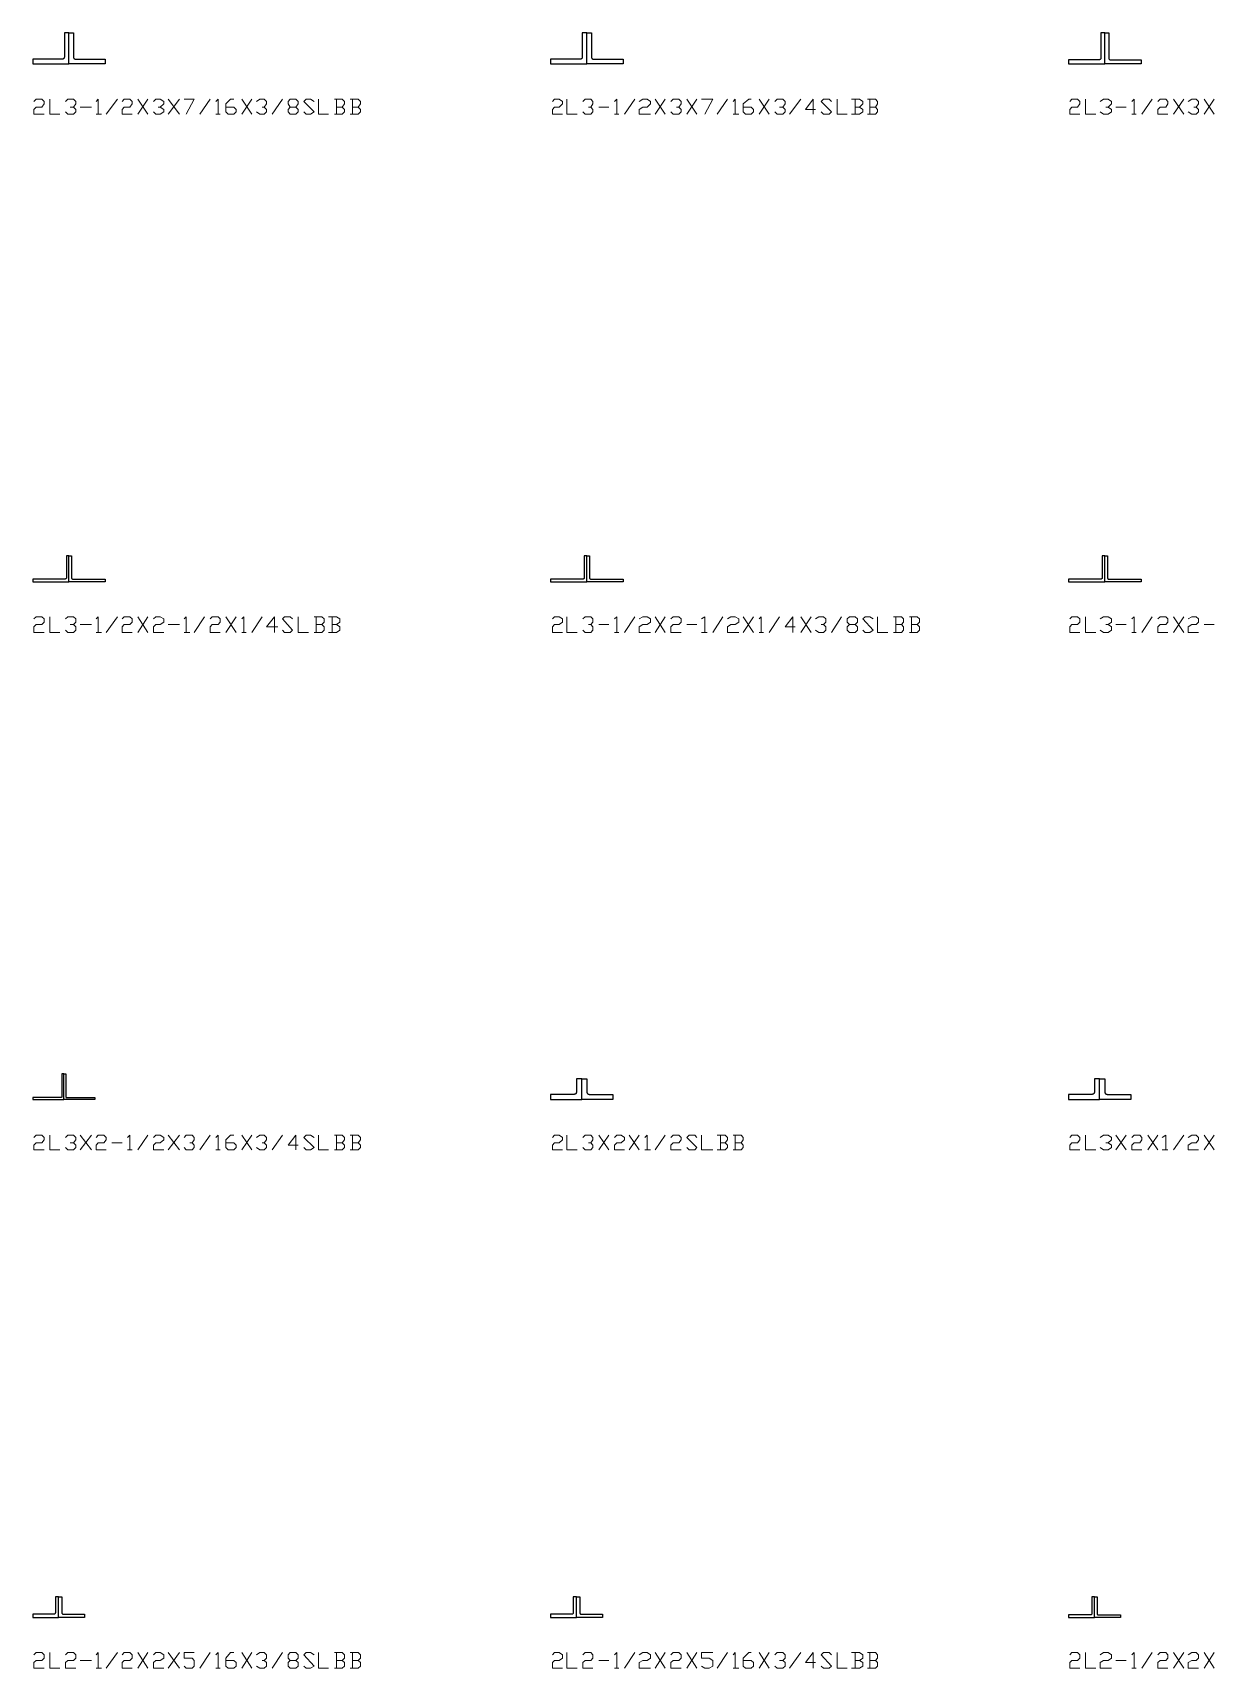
# Model space of a CAD drawing. Header units: inches. Extents: x 0 to 985, y -1555 to 12.
# Drawn here: x 250 to 364.1, y -1554.9 to -1397 of the extents above; entities that cross this region are included whole.
import ezdxf

# ---------------------------------------------------------------- set-up
doc = ezdxf.new("R2010")
doc.units = ezdxf.units.IN
doc.header["$MEASUREMENT"] = 0
doc.layers.add('AISC_STEEL', color=7, linetype='Continuous')

msp = doc.modelspace()

# ---------------------------------------------------------------- linework, layer by layer
at = {"color": 3, "lineweight": 0}
for points in [[(250.11, -1403.65), (250.33, -1403.43), (250.87, -1403.43), (251.09, -1403.65), (251.09, -1403.87), (250.87, -1404.19), (250.33, -1404.19), (250.11, -1404.41), (250.11, -1404.85), (251.09, -1404.85)], [(251.64, -1403.43), (251.64, -1404.85), (252.62, -1404.85)], [(253.16, -1403.65), (253.38, -1403.43), (253.93, -1403.43), (254.15, -1403.65), (254.15, -1403.87), (253.93, -1404.19), (253.6, -1404.19)], [(256.11, -1403.65), (256.33, -1403.43), (256.33, -1404.85)], [(257.09, -1404.85), (258.18, -1403.43)], [(258.62, -1403.65), (258.83, -1403.43), (259.38, -1403.43), (259.6, -1403.65), (259.6, -1403.87), (259.38, -1404.19), (258.83, -1404.19), (258.62, -1404.41), (258.62, -1404.85), (259.6, -1404.85)], [(260.14, -1404.85), (261.12, -1403.43)], [(260.14, -1403.43), (261.12, -1404.85)], [(261.67, -1403.65), (261.89, -1403.43), (262.32, -1403.43), (262.65, -1403.65), (262.65, -1403.87), (262.32, -1404.19), (262.11, -1404.19)], [(263.09, -1404.85), (264.18, -1403.43)], [(263.09, -1403.43), (264.18, -1404.85)], [(264.61, -1403.43), (265.6, -1403.43), (264.83, -1404.85)], [(266.14, -1404.85), (267.12, -1403.43)], [(267.67, -1403.65), (267.89, -1403.43), (267.89, -1404.85)], [(268.65, -1404.19), (269.41, -1404.19), (269.63, -1404.41), (269.63, -1404.63), (269.41, -1404.85), (268.87, -1404.85), (268.65, -1404.63), (268.65, -1403.87), (269.09, -1403.43), (269.41, -1403.43)], [(270.18, -1404.85), (271.16, -1403.43)], [(270.18, -1403.43), (271.16, -1404.85)], [(271.59, -1403.65), (271.92, -1403.43), (272.36, -1403.43), (272.58, -1403.65), (272.58, -1403.87), (272.36, -1404.19), (272.14, -1404.19)], [(273.12, -1404.85), (274.1, -1403.43)], [(275.41, -1404.19), (275.63, -1404.41), (275.63, -1404.63), (275.41, -1404.85), (274.87, -1404.85), (274.65, -1404.63), (274.65, -1404.41), (274.87, -1404.19), (275.41, -1404.19), (275.63, -1403.87), (275.63, -1403.65), (275.41, -1403.43), (274.87, -1403.43), (274.65, -1403.65), (274.65, -1403.87), (274.87, -1404.19)], [(276.17, -1404.63), (276.39, -1404.85), (276.83, -1404.85), (277.16, -1404.63), (276.17, -1403.65), (276.39, -1403.43), (276.83, -1403.43), (277.16, -1403.65)], [(277.59, -1403.43), (277.59, -1404.85), (278.57, -1404.85)], [(279.88, -1404.19), (280.1, -1403.87), (280.1, -1403.65), (279.88, -1403.43), (279.12, -1403.43)], [(279.34, -1403.43), (279.34, -1404.85)], [(281.41, -1404.19), (281.63, -1403.87), (281.63, -1403.65), (281.41, -1403.43), (280.65, -1403.43)], [(280.86, -1403.43), (280.86, -1404.85)], [(300.17, -1403.65), (300.38, -1403.43), (300.82, -1403.43), (301.15, -1403.65), (301.15, -1403.87), (300.82, -1404.19), (300.38, -1404.19), (300.17, -1404.41), (300.17, -1404.85), (301.15, -1404.85)], [(301.58, -1403.43), (301.58, -1404.85), (302.56, -1404.85)], [(303.11, -1403.65), (303.33, -1403.43), (303.87, -1403.43), (304.09, -1403.65), (304.09, -1403.87), (303.87, -1404.19), (303.65, -1404.19)], [(306.16, -1403.65), (306.38, -1403.43), (306.38, -1404.85)], [(307.14, -1404.85), (308.13, -1403.43)], [(308.56, -1403.65), (308.89, -1403.43), (309.33, -1403.43), (309.65, -1403.65), (309.65, -1403.87), (309.33, -1404.19), (308.89, -1404.19), (308.56, -1404.41), (308.56, -1404.85), (309.65, -1404.85)], [(310.09, -1404.85), (311.07, -1403.43)], [(310.09, -1403.43), (311.07, -1404.85)], [(311.62, -1403.65), (311.83, -1403.43), (312.38, -1403.43), (312.6, -1403.65), (312.6, -1403.87), (312.38, -1404.19), (312.16, -1404.19)], [(313.14, -1404.85), (314.12, -1403.43)], [(313.14, -1403.43), (314.12, -1404.85)], [(314.56, -1403.43), (315.65, -1403.43), (314.89, -1404.85)], [(316.09, -1404.85), (317.07, -1403.43)], [(317.61, -1403.65), (317.83, -1403.43), (317.83, -1404.85)], [(318.59, -1404.19), (319.36, -1404.19), (319.58, -1404.41), (319.58, -1404.63), (319.36, -1404.85), (318.81, -1404.85), (318.59, -1404.63), (318.59, -1403.87), (319.14, -1403.43), (319.36, -1403.43)], [(320.12, -1404.85), (321.1, -1403.43)], [(320.12, -1403.43), (321.1, -1404.85)], [(321.65, -1403.65), (321.87, -1403.43), (322.41, -1403.43), (322.63, -1403.65), (322.63, -1403.87), (322.41, -1404.19), (322.08, -1404.19)], [(323.07, -1404.85), (324.16, -1403.43)], [(325.57, -1404.41), (324.59, -1404.41), (325.36, -1403.43), (325.36, -1404.85)], [(326.12, -1404.63), (326.34, -1404.85), (326.88, -1404.85), (327.1, -1404.63), (326.12, -1403.65), (326.34, -1403.43), (326.88, -1403.43), (327.1, -1403.65)], [(327.65, -1403.43), (327.65, -1404.85), (328.63, -1404.85)], [(329.83, -1404.19), (330.15, -1403.87), (330.15, -1403.65), (329.83, -1403.43), (329.06, -1403.43)], [(329.39, -1403.43), (329.39, -1404.85)], [(331.35, -1404.19), (331.57, -1403.87), (331.57, -1403.65), (331.35, -1403.43), (330.59, -1403.43)], [(330.81, -1403.43), (330.81, -1404.85)], [(350.11, -1403.65), (350.33, -1403.43), (350.87, -1403.43), (351.09, -1403.65), (351.09, -1403.87), (350.87, -1404.19), (350.33, -1404.19), (350.11, -1404.41), (350.11, -1404.85), (351.09, -1404.85)], [(351.64, -1403.43), (351.64, -1404.85), (352.62, -1404.85)], [(353.06, -1403.65), (353.38, -1403.43), (353.82, -1403.43), (354.15, -1403.65), (354.15, -1403.87), (353.82, -1404.19), (353.6, -1404.19)], [(356.11, -1403.65), (356.33, -1403.43), (356.33, -1404.85)], [(357.09, -1404.85), (358.07, -1403.43)], [(358.62, -1403.65), (358.83, -1403.43), (359.38, -1403.43), (359.6, -1403.65), (359.6, -1403.87), (359.38, -1404.19), (358.83, -1404.19), (358.62, -1404.41), (358.62, -1404.85), (359.6, -1404.85)], [(360.14, -1404.85), (361.12, -1403.43)], [(360.14, -1403.43), (361.12, -1404.85)], [(361.56, -1403.65), (361.89, -1403.43), (362.32, -1403.43), (362.54, -1403.65), (362.54, -1403.87), (362.32, -1404.19), (362.11, -1404.19)], [(363.09, -1404.85), (364.07, -1403.43)], [(363.09, -1403.43), (364.07, -1404.85)], [(253.93, -1404.19), (254.15, -1404.41), (254.15, -1404.63), (253.93, -1404.85), (253.38, -1404.85), (253.16, -1404.63)], [(254.58, -1404.19), (255.67, -1404.19)], [(256.11, -1404.85), (256.65, -1404.85)], [(262.32, -1404.19), (262.65, -1404.41), (262.65, -1404.63), (262.32, -1404.85), (261.89, -1404.85), (261.67, -1404.63)], [(267.67, -1404.85), (268.1, -1404.85)], [(272.36, -1404.19), (272.58, -1404.41), (272.58, -1404.63), (272.36, -1404.85), (271.92, -1404.85), (271.59, -1404.63)], [(279.12, -1404.85), (279.88, -1404.85), (280.1, -1404.63), (280.1, -1404.41), (279.88, -1404.19), (279.34, -1404.19)], [(280.65, -1404.85), (281.41, -1404.85), (281.63, -1404.63), (281.63, -1404.41), (281.41, -1404.19), (280.86, -1404.19)], [(303.87, -1404.19), (304.09, -1404.41), (304.09, -1404.63), (303.87, -1404.85), (303.33, -1404.85), (303.11, -1404.63)], [(304.64, -1404.19), (305.62, -1404.19)], [(306.16, -1404.85), (306.6, -1404.85)], [(312.38, -1404.19), (312.6, -1404.41), (312.6, -1404.63), (312.38, -1404.85), (311.83, -1404.85), (311.62, -1404.63)], [(317.61, -1404.85), (318.16, -1404.85)], [(322.41, -1404.19), (322.63, -1404.41), (322.63, -1404.63), (322.41, -1404.85), (321.87, -1404.85), (321.65, -1404.63)], [(329.06, -1404.85), (329.83, -1404.85), (330.15, -1404.63), (330.15, -1404.41), (329.83, -1404.19), (329.39, -1404.19)], [(330.59, -1404.85), (331.35, -1404.85), (331.57, -1404.63), (331.57, -1404.41), (331.35, -1404.19), (330.81, -1404.19)], [(353.82, -1404.19), (354.15, -1404.41), (354.15, -1404.63), (353.82, -1404.85), (353.38, -1404.85), (353.06, -1404.63)], [(354.58, -1404.19), (355.56, -1404.19)], [(356.11, -1404.85), (356.54, -1404.85)], [(362.32, -1404.19), (362.54, -1404.41), (362.54, -1404.63), (362.32, -1404.85), (361.89, -1404.85), (361.56, -1404.63)], [(250.11, -1453.59), (250.33, -1453.38), (250.87, -1453.38), (251.09, -1453.59), (251.09, -1453.92), (250.87, -1454.14), (250.33, -1454.14), (250.11, -1454.36), (250.11, -1454.9), (251.09, -1454.9)], [(251.64, -1453.38), (251.64, -1454.9), (252.62, -1454.9)], [(253.16, -1453.59), (253.38, -1453.38), (253.93, -1453.38), (254.15, -1453.59), (254.15, -1453.92), (253.93, -1454.14), (253.6, -1454.14)], [(253.93, -1454.14), (254.15, -1454.36), (254.15, -1454.69), (253.93, -1454.9), (253.38, -1454.9), (253.16, -1454.69)], [(254.58, -1454.14), (255.67, -1454.14)], [(256.11, -1453.59), (256.33, -1453.38), (256.33, -1454.9)], [(257.09, -1454.9), (258.18, -1453.38)], [(258.62, -1453.59), (258.83, -1453.38), (259.38, -1453.38), (259.6, -1453.59), (259.6, -1453.92), (259.38, -1454.14), (258.83, -1454.14), (258.62, -1454.36), (258.62, -1454.9), (259.6, -1454.9)], [(260.14, -1454.9), (261.12, -1453.38)], [(260.14, -1453.38), (261.12, -1454.9)], [(261.67, -1453.59), (261.89, -1453.38), (262.32, -1453.38), (262.65, -1453.59), (262.65, -1453.92), (262.32, -1454.14), (261.89, -1454.14), (261.67, -1454.36), (261.67, -1454.9), (262.65, -1454.9)], [(263.09, -1454.14), (264.18, -1454.14)], [(264.61, -1453.59), (264.83, -1453.38), (264.83, -1454.9)], [(265.6, -1454.9), (266.58, -1453.38)], [(267.12, -1453.59), (267.34, -1453.38), (267.89, -1453.38), (268.1, -1453.59), (268.1, -1453.92), (267.89, -1454.14), (267.34, -1454.14), (267.12, -1454.36), (267.12, -1454.9), (268.1, -1454.9)], [(268.65, -1454.9), (269.63, -1453.38)], [(268.65, -1453.38), (269.63, -1454.9)], [(270.18, -1453.59), (270.39, -1453.38), (270.39, -1454.9)], [(271.16, -1454.9), (272.14, -1453.38)], [(273.67, -1454.36), (272.58, -1454.36), (273.34, -1453.38), (273.34, -1454.9)], [(274.1, -1454.69), (274.32, -1454.9), (274.87, -1454.9), (275.08, -1454.69), (274.1, -1453.59), (274.32, -1453.38), (274.87, -1453.38), (275.08, -1453.59)], [(275.63, -1453.38), (275.63, -1454.9), (276.61, -1454.9)], [(277.92, -1454.14), (278.14, -1453.92), (278.14, -1453.59), (277.92, -1453.38), (277.16, -1453.38)], [(277.16, -1454.9), (277.92, -1454.9), (278.14, -1454.69), (278.14, -1454.36), (277.92, -1454.14), (277.37, -1454.14)], [(277.37, -1453.38), (277.37, -1454.9)], [(279.34, -1454.14), (279.66, -1453.92), (279.66, -1453.59), (279.34, -1453.38), (278.57, -1453.38)], [(278.57, -1454.9), (279.34, -1454.9), (279.66, -1454.69), (279.66, -1454.36), (279.34, -1454.14), (278.9, -1454.14)], [(278.9, -1453.38), (278.9, -1454.9)], [(300.17, -1453.59), (300.38, -1453.38), (300.82, -1453.38), (301.15, -1453.59), (301.15, -1453.92), (300.82, -1454.14), (300.38, -1454.14), (300.17, -1454.36), (300.17, -1454.9), (301.15, -1454.9)], [(301.58, -1453.38), (301.58, -1454.9), (302.56, -1454.9)], [(303.11, -1453.59), (303.33, -1453.38), (303.87, -1453.38), (304.09, -1453.59), (304.09, -1453.92), (303.87, -1454.14), (303.65, -1454.14)], [(303.87, -1454.14), (304.09, -1454.36), (304.09, -1454.69), (303.87, -1454.9), (303.33, -1454.9), (303.11, -1454.69)], [(304.64, -1454.14), (305.62, -1454.14)], [(306.16, -1453.59), (306.38, -1453.38), (306.38, -1454.9)], [(307.14, -1454.9), (308.13, -1453.38)], [(308.56, -1453.59), (308.89, -1453.38), (309.33, -1453.38), (309.65, -1453.59), (309.65, -1453.92), (309.33, -1454.14), (308.89, -1454.14), (308.56, -1454.36), (308.56, -1454.9), (309.65, -1454.9)], [(310.09, -1454.9), (311.07, -1453.38)], [(310.09, -1453.38), (311.07, -1454.9)], [(311.62, -1453.59), (311.83, -1453.38), (312.38, -1453.38), (312.6, -1453.59), (312.6, -1453.92), (312.38, -1454.14), (311.83, -1454.14), (311.62, -1454.36), (311.62, -1454.9), (312.6, -1454.9)], [(313.14, -1454.14), (314.12, -1454.14)], [(314.56, -1453.59), (314.89, -1453.38), (314.89, -1454.9)], [(315.65, -1454.9), (316.63, -1453.38)], [(317.07, -1453.59), (317.4, -1453.38), (317.83, -1453.38), (318.16, -1453.59), (318.16, -1453.92), (317.83, -1454.14), (317.4, -1454.14), (317.07, -1454.36), (317.07, -1454.9), (318.16, -1454.9)], [(318.59, -1454.9), (319.58, -1453.38)], [(318.59, -1453.38), (319.58, -1454.9)], [(320.12, -1453.59), (320.34, -1453.38), (320.34, -1454.9)], [(321.1, -1454.9), (322.08, -1453.38)], [(323.61, -1454.36), (322.63, -1454.36), (323.39, -1453.38), (323.39, -1454.9)], [(324.16, -1454.9), (325.14, -1453.38)], [(324.16, -1453.38), (325.14, -1454.9)], [(325.57, -1453.59), (325.9, -1453.38), (326.34, -1453.38), (326.56, -1453.59), (326.56, -1453.92), (326.34, -1454.14), (326.12, -1454.14)], [(326.34, -1454.14), (326.56, -1454.36), (326.56, -1454.69), (326.34, -1454.9), (325.9, -1454.9), (325.57, -1454.69)], [(327.1, -1454.9), (328.08, -1453.38)], [(329.39, -1454.14), (329.61, -1454.36), (329.61, -1454.69), (329.39, -1454.9), (328.85, -1454.9), (328.63, -1454.69), (328.63, -1454.36), (328.85, -1454.14), (329.39, -1454.14), (329.61, -1453.92), (329.61, -1453.59), (329.39, -1453.38), (328.85, -1453.38), (328.63, -1453.59), (328.63, -1453.92), (328.85, -1454.14)], [(330.15, -1454.69), (330.37, -1454.9), (330.81, -1454.9), (331.14, -1454.69), (330.15, -1453.59), (330.37, -1453.38), (330.81, -1453.38), (331.14, -1453.59)], [(331.57, -1453.38), (331.57, -1454.9), (332.55, -1454.9)], [(333.86, -1454.14), (334.08, -1453.92), (334.08, -1453.59), (333.86, -1453.38), (333.1, -1453.38)], [(333.1, -1454.9), (333.86, -1454.9), (334.08, -1454.69), (334.08, -1454.36), (333.86, -1454.14), (333.32, -1454.14)], [(333.32, -1453.38), (333.32, -1454.9)], [(335.39, -1454.14), (335.61, -1453.92), (335.61, -1453.59), (335.39, -1453.38), (334.63, -1453.38)], [(334.63, -1454.9), (335.39, -1454.9), (335.61, -1454.69), (335.61, -1454.36), (335.39, -1454.14), (334.84, -1454.14)], [(334.84, -1453.38), (334.84, -1454.9)], [(350.11, -1453.59), (350.33, -1453.38), (350.87, -1453.38), (351.09, -1453.59), (351.09, -1453.92), (350.87, -1454.14), (350.33, -1454.14), (350.11, -1454.36), (350.11, -1454.9), (351.09, -1454.9)], [(351.64, -1453.38), (351.64, -1454.9), (352.62, -1454.9)], [(353.06, -1453.59), (353.38, -1453.38), (353.82, -1453.38), (354.15, -1453.59), (354.15, -1453.92), (353.82, -1454.14), (353.6, -1454.14)], [(353.82, -1454.14), (354.15, -1454.36), (354.15, -1454.69), (353.82, -1454.9), (353.38, -1454.9), (353.06, -1454.69)], [(354.58, -1454.14), (355.56, -1454.14)], [(356.11, -1453.59), (356.33, -1453.38), (356.33, -1454.9)], [(357.09, -1454.9), (358.07, -1453.38)], [(358.62, -1453.59), (358.83, -1453.38), (359.38, -1453.38), (359.6, -1453.59), (359.6, -1453.92), (359.38, -1454.14), (358.83, -1454.14), (358.62, -1454.36), (358.62, -1454.9), (359.6, -1454.9)], [(360.14, -1454.9), (361.12, -1453.38)], [(360.14, -1453.38), (361.12, -1454.9)], [(361.56, -1453.59), (361.89, -1453.38), (362.32, -1453.38), (362.54, -1453.59), (362.54, -1453.92), (362.32, -1454.14), (361.89, -1454.14), (361.56, -1454.36), (361.56, -1454.9), (362.54, -1454.9)], [(363.09, -1454.14), (364.07, -1454.14)], [(256.11, -1454.9), (256.65, -1454.9)], [(264.61, -1454.9), (265.16, -1454.9)], [(270.18, -1454.9), (270.61, -1454.9)], [(306.16, -1454.9), (306.6, -1454.9)], [(314.56, -1454.9), (315.11, -1454.9)], [(320.12, -1454.9), (320.56, -1454.9)], [(356.11, -1454.9), (356.54, -1454.9)], [(250.11, -1503.65), (250.33, -1503.43), (250.87, -1503.43), (251.09, -1503.65), (251.09, -1503.87), (250.87, -1504.19), (250.33, -1504.19), (250.11, -1504.41), (250.11, -1504.85), (251.09, -1504.85)], [(251.64, -1503.43), (251.64, -1504.85), (252.62, -1504.85)], [(253.16, -1503.65), (253.38, -1503.43), (253.93, -1503.43), (254.15, -1503.65), (254.15, -1503.87), (253.93, -1504.19), (253.6, -1504.19)], [(253.93, -1504.19), (254.15, -1504.41), (254.15, -1504.63), (253.93, -1504.85), (253.38, -1504.85), (253.16, -1504.63)], [(254.58, -1504.85), (255.67, -1503.43)], [(254.58, -1503.43), (255.67, -1504.85)], [(256.11, -1503.65), (256.33, -1503.43), (256.87, -1503.43), (257.09, -1503.65), (257.09, -1503.87), (256.87, -1504.19), (256.33, -1504.19), (256.11, -1504.41), (256.11, -1504.85), (257.09, -1504.85)], [(257.64, -1504.19), (258.62, -1504.19)], [(259.16, -1503.65), (259.38, -1503.43), (259.38, -1504.85)], [(260.14, -1504.85), (261.12, -1503.43)], [(261.67, -1503.65), (261.89, -1503.43), (262.32, -1503.43), (262.65, -1503.65), (262.65, -1503.87), (262.32, -1504.19), (261.89, -1504.19), (261.67, -1504.41), (261.67, -1504.85), (262.65, -1504.85)], [(263.09, -1504.85), (264.18, -1503.43)], [(263.09, -1503.43), (264.18, -1504.85)], [(264.61, -1503.65), (264.83, -1503.43), (265.38, -1503.43), (265.6, -1503.65), (265.6, -1503.87), (265.38, -1504.19), (265.16, -1504.19)], [(265.38, -1504.19), (265.6, -1504.41), (265.6, -1504.63), (265.38, -1504.85), (264.83, -1504.85), (264.61, -1504.63)], [(266.14, -1504.85), (267.12, -1503.43)], [(267.67, -1503.65), (267.89, -1503.43), (267.89, -1504.85)], [(268.65, -1504.19), (269.41, -1504.19), (269.63, -1504.41), (269.63, -1504.63), (269.41, -1504.85), (268.87, -1504.85), (268.65, -1504.63), (268.65, -1503.87), (269.09, -1503.43), (269.41, -1503.43)], [(270.18, -1504.85), (271.16, -1503.43)], [(270.18, -1503.43), (271.16, -1504.85)], [(271.59, -1503.65), (271.92, -1503.43), (272.36, -1503.43), (272.58, -1503.65), (272.58, -1503.87), (272.36, -1504.19), (272.14, -1504.19)], [(272.36, -1504.19), (272.58, -1504.41), (272.58, -1504.63), (272.36, -1504.85), (271.92, -1504.85), (271.59, -1504.63)], [(273.12, -1504.85), (274.1, -1503.43)], [(275.63, -1504.41), (274.65, -1504.41), (275.41, -1503.43), (275.41, -1504.85)], [(276.17, -1504.63), (276.39, -1504.85), (276.83, -1504.85), (277.16, -1504.63), (276.17, -1503.65), (276.39, -1503.43), (276.83, -1503.43), (277.16, -1503.65)], [(277.59, -1503.43), (277.59, -1504.85), (278.57, -1504.85)], [(279.88, -1504.19), (280.1, -1503.87), (280.1, -1503.65), (279.88, -1503.43), (279.12, -1503.43)], [(279.12, -1504.85), (279.88, -1504.85), (280.1, -1504.63), (280.1, -1504.41), (279.88, -1504.19), (279.34, -1504.19)], [(279.34, -1503.43), (279.34, -1504.85)], [(281.41, -1504.19), (281.63, -1503.87), (281.63, -1503.65), (281.41, -1503.43), (280.65, -1503.43)], [(280.65, -1504.85), (281.41, -1504.85), (281.63, -1504.63), (281.63, -1504.41), (281.41, -1504.19), (280.86, -1504.19)], [(280.86, -1503.43), (280.86, -1504.85)], [(300.17, -1503.65), (300.38, -1503.43), (300.82, -1503.43), (301.15, -1503.65), (301.15, -1503.87), (300.82, -1504.19), (300.38, -1504.19), (300.17, -1504.41), (300.17, -1504.85), (301.15, -1504.85)], [(301.58, -1503.43), (301.58, -1504.85), (302.56, -1504.85)], [(303.11, -1503.65), (303.33, -1503.43), (303.87, -1503.43), (304.09, -1503.65), (304.09, -1503.87), (303.87, -1504.19), (303.65, -1504.19)], [(303.87, -1504.19), (304.09, -1504.41), (304.09, -1504.63), (303.87, -1504.85), (303.33, -1504.85), (303.11, -1504.63)], [(304.64, -1504.85), (305.62, -1503.43)], [(304.64, -1503.43), (305.62, -1504.85)], [(306.16, -1503.65), (306.38, -1503.43), (306.82, -1503.43), (307.14, -1503.65), (307.14, -1503.87), (306.82, -1504.19), (306.38, -1504.19), (306.16, -1504.41), (306.16, -1504.85), (307.14, -1504.85)], [(307.58, -1504.85), (308.56, -1503.43)], [(307.58, -1503.43), (308.56, -1504.85)], [(309.11, -1503.65), (309.33, -1503.43), (309.33, -1504.85)], [(310.09, -1504.85), (311.07, -1503.43)], [(311.62, -1503.65), (311.83, -1503.43), (312.38, -1503.43), (312.6, -1503.65), (312.6, -1503.87), (312.38, -1504.19), (311.83, -1504.19), (311.62, -1504.41), (311.62, -1504.85), (312.6, -1504.85)], [(313.14, -1504.63), (313.36, -1504.85), (313.91, -1504.85), (314.12, -1504.63), (313.14, -1503.65), (313.36, -1503.43), (313.91, -1503.43), (314.12, -1503.65)], [(314.56, -1503.43), (314.56, -1504.85), (315.65, -1504.85)], [(316.85, -1504.19), (317.07, -1503.87), (317.07, -1503.65), (316.85, -1503.43), (316.09, -1503.43)], [(316.09, -1504.85), (316.85, -1504.85), (317.07, -1504.63), (317.07, -1504.41), (316.85, -1504.19), (316.41, -1504.19)], [(316.41, -1503.43), (316.41, -1504.85)], [(318.38, -1504.19), (318.59, -1503.87), (318.59, -1503.65), (318.38, -1503.43), (317.61, -1503.43)], [(317.61, -1504.85), (318.38, -1504.85), (318.59, -1504.63), (318.59, -1504.41), (318.38, -1504.19), (317.83, -1504.19)], [(317.83, -1503.43), (317.83, -1504.85)], [(350.11, -1503.65), (350.33, -1503.43), (350.87, -1503.43), (351.09, -1503.65), (351.09, -1503.87), (350.87, -1504.19), (350.33, -1504.19), (350.11, -1504.41), (350.11, -1504.85), (351.09, -1504.85)], [(351.64, -1503.43), (351.64, -1504.85), (352.62, -1504.85)], [(353.06, -1503.65), (353.38, -1503.43), (353.82, -1503.43), (354.15, -1503.65), (354.15, -1503.87), (353.82, -1504.19), (353.6, -1504.19)], [(353.82, -1504.19), (354.15, -1504.41), (354.15, -1504.63), (353.82, -1504.85), (353.38, -1504.85), (353.06, -1504.63)], [(354.58, -1504.85), (355.56, -1503.43)], [(354.58, -1503.43), (355.56, -1504.85)], [(356.11, -1503.65), (356.33, -1503.43), (356.87, -1503.43), (357.09, -1503.65), (357.09, -1503.87), (356.87, -1504.19), (356.33, -1504.19), (356.11, -1504.41), (356.11, -1504.85), (357.09, -1504.85)], [(357.64, -1504.85), (358.62, -1503.43)], [(357.64, -1503.43), (358.62, -1504.85)], [(359.05, -1503.65), (359.38, -1503.43), (359.38, -1504.85)], [(360.14, -1504.85), (361.12, -1503.43)], [(361.56, -1503.65), (361.89, -1503.43), (362.32, -1503.43), (362.54, -1503.65), (362.54, -1503.87), (362.32, -1504.19), (361.89, -1504.19), (361.56, -1504.41), (361.56, -1504.85), (362.54, -1504.85)], [(363.09, -1504.85), (364.07, -1503.43)], [(363.09, -1503.43), (364.07, -1504.85)], [(259.16, -1504.85), (259.6, -1504.85)], [(267.67, -1504.85), (268.1, -1504.85)], [(309.11, -1504.85), (309.65, -1504.85)], [(359.05, -1504.85), (359.6, -1504.85)], [(250.11, -1553.59), (250.33, -1553.38), (250.87, -1553.38), (251.09, -1553.59), (251.09, -1553.92), (250.87, -1554.14), (250.33, -1554.14), (250.11, -1554.36), (250.11, -1554.9), (251.09, -1554.9)], [(251.64, -1553.38), (251.64, -1554.9), (252.62, -1554.9)], [(253.16, -1553.59), (253.38, -1553.38), (253.93, -1553.38), (254.15, -1553.59), (254.15, -1553.92), (253.93, -1554.14), (253.38, -1554.14), (253.16, -1554.36), (253.16, -1554.9), (254.15, -1554.9)], [(256.11, -1553.59), (256.33, -1553.38), (256.33, -1554.9)], [(257.09, -1554.9), (258.18, -1553.38)], [(258.62, -1553.59), (258.83, -1553.38), (259.38, -1553.38), (259.6, -1553.59), (259.6, -1553.92), (259.38, -1554.14), (258.83, -1554.14), (258.62, -1554.36), (258.62, -1554.9), (259.6, -1554.9)], [(260.14, -1554.9), (261.12, -1553.38)], [(260.14, -1553.38), (261.12, -1554.9)], [(261.67, -1553.59), (261.89, -1553.38), (262.32, -1553.38), (262.65, -1553.59), (262.65, -1553.92), (262.32, -1554.14), (261.89, -1554.14), (261.67, -1554.36), (261.67, -1554.9), (262.65, -1554.9)], [(263.09, -1554.9), (264.18, -1553.38)], [(263.09, -1553.38), (264.18, -1554.9)], [(264.61, -1554.69), (264.83, -1554.9), (265.38, -1554.9), (265.6, -1554.69), (265.6, -1554.14), (265.38, -1553.92), (264.61, -1553.92), (264.61, -1553.38), (265.6, -1553.38)], [(266.14, -1554.9), (267.12, -1553.38)], [(267.67, -1553.59), (267.89, -1553.38), (267.89, -1554.9)], [(268.65, -1554.14), (269.41, -1554.14), (269.63, -1554.36), (269.63, -1554.69), (269.41, -1554.9), (268.87, -1554.9), (268.65, -1554.69), (268.65, -1553.92), (269.09, -1553.38), (269.41, -1553.38)], [(270.18, -1554.9), (271.16, -1553.38)], [(270.18, -1553.38), (271.16, -1554.9)], [(271.59, -1553.59), (271.92, -1553.38), (272.36, -1553.38), (272.58, -1553.59), (272.58, -1553.92), (272.36, -1554.14), (272.14, -1554.14)], [(273.12, -1554.9), (274.1, -1553.38)], [(275.41, -1554.14), (275.63, -1554.36), (275.63, -1554.69), (275.41, -1554.9), (274.87, -1554.9), (274.65, -1554.69), (274.65, -1554.36), (274.87, -1554.14), (275.41, -1554.14), (275.63, -1553.92), (275.63, -1553.59), (275.41, -1553.38), (274.87, -1553.38), (274.65, -1553.59), (274.65, -1553.92), (274.87, -1554.14)], [(276.17, -1554.69), (276.39, -1554.9), (276.83, -1554.9), (277.16, -1554.69), (276.17, -1553.59), (276.39, -1553.38), (276.83, -1553.38), (277.16, -1553.59)], [(277.59, -1553.38), (277.59, -1554.9), (278.57, -1554.9)], [(279.88, -1554.14), (280.1, -1553.92), (280.1, -1553.59), (279.88, -1553.38), (279.12, -1553.38)], [(279.34, -1553.38), (279.34, -1554.9)], [(281.41, -1554.14), (281.63, -1553.92), (281.63, -1553.59), (281.41, -1553.38), (280.65, -1553.38)], [(280.86, -1553.38), (280.86, -1554.9)], [(300.17, -1553.59), (300.38, -1553.38), (300.82, -1553.38), (301.15, -1553.59), (301.15, -1553.92), (300.82, -1554.14), (300.38, -1554.14), (300.17, -1554.36), (300.17, -1554.9), (301.15, -1554.9)], [(301.58, -1553.38), (301.58, -1554.9), (302.56, -1554.9)], [(303.11, -1553.59), (303.33, -1553.38), (303.87, -1553.38), (304.09, -1553.59), (304.09, -1553.92), (303.87, -1554.14), (303.33, -1554.14), (303.11, -1554.36), (303.11, -1554.9), (304.09, -1554.9)], [(306.16, -1553.59), (306.38, -1553.38), (306.38, -1554.9)], [(307.14, -1554.9), (308.13, -1553.38)], [(308.56, -1553.59), (308.89, -1553.38), (309.33, -1553.38), (309.65, -1553.59), (309.65, -1553.92), (309.33, -1554.14), (308.89, -1554.14), (308.56, -1554.36), (308.56, -1554.9), (309.65, -1554.9)], [(310.09, -1554.9), (311.07, -1553.38)], [(310.09, -1553.38), (311.07, -1554.9)], [(311.62, -1553.59), (311.83, -1553.38), (312.38, -1553.38), (312.6, -1553.59), (312.6, -1553.92), (312.38, -1554.14), (311.83, -1554.14), (311.62, -1554.36), (311.62, -1554.9), (312.6, -1554.9)], [(313.14, -1554.9), (314.12, -1553.38)], [(313.14, -1553.38), (314.12, -1554.9)], [(314.56, -1554.69), (314.89, -1554.9), (315.32, -1554.9), (315.65, -1554.69), (315.65, -1554.14), (315.32, -1553.92), (314.56, -1553.92), (314.56, -1553.38), (315.65, -1553.38)], [(316.09, -1554.9), (317.07, -1553.38)], [(317.61, -1553.59), (317.83, -1553.38), (317.83, -1554.9)], [(318.59, -1554.14), (319.36, -1554.14), (319.58, -1554.36), (319.58, -1554.69), (319.36, -1554.9), (318.81, -1554.9), (318.59, -1554.69), (318.59, -1553.92), (319.14, -1553.38), (319.36, -1553.38)], [(320.12, -1554.9), (321.1, -1553.38)], [(320.12, -1553.38), (321.1, -1554.9)], [(321.65, -1553.59), (321.87, -1553.38), (322.41, -1553.38), (322.63, -1553.59), (322.63, -1553.92), (322.41, -1554.14), (322.08, -1554.14)], [(323.07, -1554.9), (324.16, -1553.38)], [(325.57, -1554.36), (324.59, -1554.36), (325.36, -1553.38), (325.36, -1554.9)], [(326.12, -1554.69), (326.34, -1554.9), (326.88, -1554.9), (327.1, -1554.69), (326.12, -1553.59), (326.34, -1553.38), (326.88, -1553.38), (327.1, -1553.59)], [(327.65, -1553.38), (327.65, -1554.9), (328.63, -1554.9)], [(329.83, -1554.14), (330.15, -1553.92), (330.15, -1553.59), (329.83, -1553.38), (329.06, -1553.38)], [(329.39, -1553.38), (329.39, -1554.9)], [(331.35, -1554.14), (331.57, -1553.92), (331.57, -1553.59), (331.35, -1553.38), (330.59, -1553.38)], [(330.81, -1553.38), (330.81, -1554.9)], [(350.11, -1553.59), (350.33, -1553.38), (350.87, -1553.38), (351.09, -1553.59), (351.09, -1553.92), (350.87, -1554.14), (350.33, -1554.14), (350.11, -1554.36), (350.11, -1554.9), (351.09, -1554.9)], [(351.64, -1553.38), (351.64, -1554.9), (352.62, -1554.9)], [(353.06, -1553.59), (353.38, -1553.38), (353.82, -1553.38), (354.15, -1553.59), (354.15, -1553.92), (353.82, -1554.14), (353.38, -1554.14), (353.06, -1554.36), (353.06, -1554.9), (354.15, -1554.9)], [(356.11, -1553.59), (356.33, -1553.38), (356.33, -1554.9)], [(357.09, -1554.9), (358.07, -1553.38)], [(358.62, -1553.59), (358.83, -1553.38), (359.38, -1553.38), (359.6, -1553.59), (359.6, -1553.92), (359.38, -1554.14), (358.83, -1554.14), (358.62, -1554.36), (358.62, -1554.9), (359.6, -1554.9)], [(360.14, -1554.9), (361.12, -1553.38)], [(360.14, -1553.38), (361.12, -1554.9)], [(361.56, -1553.59), (361.89, -1553.38), (362.32, -1553.38), (362.54, -1553.59), (362.54, -1553.92), (362.32, -1554.14), (361.89, -1554.14), (361.56, -1554.36), (361.56, -1554.9), (362.54, -1554.9)], [(363.09, -1554.9), (364.07, -1553.38)], [(363.09, -1553.38), (364.07, -1554.9)], [(254.58, -1554.14), (255.67, -1554.14)], [(256.11, -1554.9), (256.65, -1554.9)], [(267.67, -1554.9), (268.1, -1554.9)], [(272.36, -1554.14), (272.58, -1554.36), (272.58, -1554.69), (272.36, -1554.9), (271.92, -1554.9), (271.59, -1554.69)], [(279.12, -1554.9), (279.88, -1554.9), (280.1, -1554.69), (280.1, -1554.36), (279.88, -1554.14), (279.34, -1554.14)], [(280.65, -1554.9), (281.41, -1554.9), (281.63, -1554.69), (281.63, -1554.36), (281.41, -1554.14), (280.86, -1554.14)], [(304.64, -1554.14), (305.62, -1554.14)], [(306.16, -1554.9), (306.6, -1554.9)], [(317.61, -1554.9), (318.16, -1554.9)], [(322.41, -1554.14), (322.63, -1554.36), (322.63, -1554.69), (322.41, -1554.9), (321.87, -1554.9), (321.65, -1554.69)], [(329.06, -1554.9), (329.83, -1554.9), (330.15, -1554.69), (330.15, -1554.36), (329.83, -1554.14), (329.39, -1554.14)], [(330.59, -1554.9), (331.35, -1554.9), (331.57, -1554.69), (331.57, -1554.36), (331.35, -1554.14), (330.81, -1554.14)], [(354.58, -1554.14), (355.56, -1554.14)], [(356.11, -1554.9), (356.54, -1554.9)]]:
    msp.add_lwpolyline(points, dxfattribs=at)
at = {"layer": 'AISC_STEEL'}
for points in [[(250, -1400), (253.5, -1400), (253.5, -1397), (253.06, -1397), (253.06, -1399.34), (253.06, -1399.37), (253.05, -1399.4), (253.05, -1399.43), (253.03, -1399.45), (253.02, -1399.48), (253, -1399.5), (252.98, -1399.52), (252.95, -1399.53), (252.93, -1399.55), (252.9, -1399.55), (252.87, -1399.56), (252.84, -1399.56), (250, -1399.56)], [(257, -1400), (253.5, -1400), (253.5, -1397), (253.94, -1397), (253.94, -1399.34), (253.94, -1399.37), (253.95, -1399.4), (253.95, -1399.43), (253.97, -1399.45), (253.98, -1399.48), (254, -1399.5), (254.02, -1399.52), (254.05, -1399.53), (254.07, -1399.55), (254.1, -1399.55), (254.13, -1399.56), (254.16, -1399.56), (257, -1399.56)], [(300, -1400), (303.5, -1400), (303.5, -1397), (303.06, -1397), (303.06, -1399.34), (303.06, -1399.37), (303.05, -1399.4), (303.05, -1399.43), (303.03, -1399.45), (303.02, -1399.48), (303, -1399.5), (302.98, -1399.52), (302.95, -1399.53), (302.93, -1399.55), (302.9, -1399.55), (302.87, -1399.56), (302.84, -1399.56), (300, -1399.56)], [(307, -1400), (303.5, -1400), (303.5, -1397), (303.94, -1397), (303.94, -1399.34), (303.94, -1399.37), (303.95, -1399.4), (303.95, -1399.43), (303.97, -1399.45), (303.98, -1399.48), (304, -1399.5), (304.02, -1399.52), (304.05, -1399.53), (304.07, -1399.55), (304.1, -1399.55), (304.13, -1399.56), (304.16, -1399.56), (307, -1399.56)], [(350, -1400), (353.5, -1400), (353.5, -1397), (353.12, -1397), (353.12, -1399.44), (353.12, -1399.46), (353.12, -1399.49), (353.11, -1399.51), (353.1, -1399.53), (353.09, -1399.55), (353.07, -1399.57), (353.05, -1399.59), (353.03, -1399.6), (353.01, -1399.61), (352.99, -1399.62), (352.96, -1399.62), (352.94, -1399.62), (350, -1399.62)], [(357, -1400), (353.5, -1400), (353.5, -1397), (353.88, -1397), (353.88, -1399.44), (353.88, -1399.46), (353.88, -1399.49), (353.89, -1399.51), (353.9, -1399.53), (353.91, -1399.55), (353.93, -1399.57), (353.95, -1399.59), (353.97, -1399.6), (353.99, -1399.61), (354.01, -1399.62), (354.04, -1399.62), (354.06, -1399.62), (357, -1399.62)], [(250, -1450), (253.5, -1450), (253.5, -1447.5), (253.25, -1447.5), (253.25, -1449.62), (253.25, -1449.64), (253.25, -1449.66), (253.24, -1449.67), (253.23, -1449.69), (253.22, -1449.7), (253.21, -1449.71), (253.2, -1449.72), (253.19, -1449.73), (253.17, -1449.74), (253.16, -1449.75), (253.14, -1449.75), (253.12, -1449.75), (250, -1449.75)], [(257, -1450), (253.5, -1450), (253.5, -1447.5), (253.75, -1447.5), (253.75, -1449.62), (253.75, -1449.64), (253.75, -1449.66), (253.76, -1449.67), (253.77, -1449.69), (253.78, -1449.7), (253.79, -1449.71), (253.8, -1449.72), (253.81, -1449.73), (253.83, -1449.74), (253.84, -1449.75), (253.86, -1449.75), (253.88, -1449.75), (257, -1449.75)], [(300, -1450), (303.5, -1450), (303.5, -1447.5), (303.25, -1447.5), (303.25, -1449.62), (303.25, -1449.64), (303.25, -1449.66), (303.24, -1449.67), (303.23, -1449.69), (303.22, -1449.7), (303.21, -1449.71), (303.2, -1449.72), (303.19, -1449.73), (303.17, -1449.74), (303.16, -1449.75), (303.14, -1449.75), (303.12, -1449.75), (300, -1449.75)], [(307, -1450), (303.5, -1450), (303.5, -1447.5), (303.75, -1447.5), (303.75, -1449.62), (303.75, -1449.64), (303.75, -1449.66), (303.76, -1449.67), (303.77, -1449.69), (303.78, -1449.7), (303.79, -1449.71), (303.8, -1449.72), (303.81, -1449.73), (303.83, -1449.74), (303.84, -1449.75), (303.86, -1449.75), (303.88, -1449.75), (307, -1449.75)], [(350, -1450), (353.5, -1450), (353.5, -1447.5), (353.25, -1447.5), (353.25, -1449.62), (353.25, -1449.64), (353.25, -1449.66), (353.24, -1449.67), (353.23, -1449.69), (353.22, -1449.7), (353.21, -1449.71), (353.2, -1449.72), (353.19, -1449.73), (353.17, -1449.74), (353.16, -1449.75), (353.14, -1449.75), (353.12, -1449.75), (350, -1449.75)], [(357, -1450), (353.5, -1450), (353.5, -1447.5), (353.75, -1447.5), (353.75, -1449.62), (353.75, -1449.64), (353.75, -1449.66), (353.76, -1449.67), (353.77, -1449.69), (353.78, -1449.7), (353.79, -1449.71), (353.8, -1449.72), (353.81, -1449.73), (353.83, -1449.74), (353.84, -1449.75), (353.86, -1449.75), (353.88, -1449.75), (357, -1449.75)], [(250, -1500), (253, -1500), (253, -1497.5), (252.81, -1497.5), (252.81, -1499.72), (252.81, -1499.73), (252.81, -1499.74), (252.8, -1499.75), (252.8, -1499.77), (252.79, -1499.78), (252.78, -1499.78), (252.78, -1499.79), (252.76, -1499.8), (252.75, -1499.8), (252.74, -1499.81), (252.73, -1499.81), (252.72, -1499.81), (250, -1499.81)], [(256, -1500), (253, -1500), (253, -1497.5), (253.19, -1497.5), (253.19, -1499.72), (253.19, -1499.73), (253.19, -1499.74), (253.2, -1499.75), (253.2, -1499.77), (253.21, -1499.78), (253.22, -1499.78), (253.22, -1499.79), (253.24, -1499.8), (253.25, -1499.8), (253.26, -1499.81), (253.27, -1499.81), (253.28, -1499.81), (256, -1499.81)], [(300, -1500), (303, -1500), (303, -1498), (302.5, -1498), (302.5, -1499.25), (302.5, -1499.28), (302.49, -1499.31), (302.49, -1499.33), (302.48, -1499.36), (302.46, -1499.38), (302.45, -1499.41), (302.43, -1499.43), (302.41, -1499.45), (302.38, -1499.46), (302.36, -1499.48), (302.33, -1499.49), (302.31, -1499.49), (302.28, -1499.5), (302.25, -1499.5), (300, -1499.5)], [(306, -1500), (303, -1500), (303, -1498), (303.5, -1498), (303.5, -1499.25), (303.5, -1499.28), (303.51, -1499.31), (303.51, -1499.33), (303.52, -1499.36), (303.54, -1499.38), (303.55, -1499.41), (303.57, -1499.43), (303.59, -1499.45), (303.62, -1499.46), (303.64, -1499.48), (303.67, -1499.49), (303.69, -1499.49), (303.72, -1499.5), (303.75, -1499.5), (306, -1499.5)], [(350, -1500), (353, -1500), (353, -1498), (352.5, -1498), (352.5, -1499.25), (352.5, -1499.28), (352.49, -1499.31), (352.49, -1499.33), (352.48, -1499.36), (352.46, -1499.38), (352.45, -1499.41), (352.43, -1499.43), (352.41, -1499.45), (352.38, -1499.46), (352.36, -1499.48), (352.33, -1499.49), (352.31, -1499.49), (352.28, -1499.5), (352.25, -1499.5), (350, -1499.5)], [(356, -1500), (353, -1500), (353, -1498), (353.5, -1498), (353.5, -1499.25), (353.5, -1499.28), (353.51, -1499.31), (353.51, -1499.33), (353.52, -1499.36), (353.54, -1499.38), (353.55, -1499.41), (353.57, -1499.43), (353.59, -1499.45), (353.62, -1499.46), (353.64, -1499.48), (353.67, -1499.49), (353.69, -1499.49), (353.72, -1499.5), (353.75, -1499.5), (356, -1499.5)], [(250, -1550), (252.5, -1550), (252.5, -1548), (252.19, -1548), (252.19, -1549.53), (252.19, -1549.55), (252.18, -1549.57), (252.18, -1549.59), (252.17, -1549.61), (252.15, -1549.63), (252.14, -1549.64), (252.13, -1549.65), (252.11, -1549.67), (252.09, -1549.68), (252.07, -1549.68), (252.05, -1549.69), (252.03, -1549.69), (250, -1549.69)], [(255, -1550), (252.5, -1550), (252.5, -1548), (252.81, -1548), (252.81, -1549.53), (252.81, -1549.55), (252.82, -1549.57), (252.82, -1549.59), (252.83, -1549.61), (252.85, -1549.63), (252.86, -1549.64), (252.87, -1549.65), (252.89, -1549.67), (252.91, -1549.68), (252.93, -1549.68), (252.95, -1549.69), (252.97, -1549.69), (255, -1549.69)], [(300, -1550), (302.5, -1550), (302.5, -1548), (302.19, -1548), (302.19, -1549.53), (302.19, -1549.55), (302.18, -1549.57), (302.18, -1549.59), (302.17, -1549.61), (302.15, -1549.63), (302.14, -1549.64), (302.13, -1549.65), (302.11, -1549.67), (302.09, -1549.68), (302.07, -1549.68), (302.05, -1549.69), (302.03, -1549.69), (300, -1549.69)], [(305, -1550), (302.5, -1550), (302.5, -1548), (302.81, -1548), (302.81, -1549.53), (302.81, -1549.55), (302.82, -1549.57), (302.82, -1549.59), (302.83, -1549.61), (302.85, -1549.63), (302.86, -1549.64), (302.87, -1549.65), (302.89, -1549.67), (302.91, -1549.68), (302.93, -1549.68), (302.95, -1549.69), (302.97, -1549.69), (305, -1549.69)], [(350, -1550), (352.5, -1550), (352.5, -1548), (352.25, -1548), (352.25, -1549.62), (352.25, -1549.64), (352.25, -1549.66), (352.24, -1549.67), (352.23, -1549.69), (352.22, -1549.7), (352.21, -1549.71), (352.2, -1549.72), (352.19, -1549.73), (352.17, -1549.74), (352.16, -1549.75), (352.14, -1549.75), (352.12, -1549.75), (350, -1549.75)], [(355, -1550), (352.5, -1550), (352.5, -1548), (352.75, -1548), (352.75, -1549.62), (352.75, -1549.64), (352.75, -1549.66), (352.76, -1549.67), (352.77, -1549.69), (352.78, -1549.7), (352.79, -1549.71), (352.8, -1549.72), (352.81, -1549.73), (352.83, -1549.74), (352.84, -1549.75), (352.86, -1549.75), (352.88, -1549.75), (355, -1549.75)]]:
    msp.add_lwpolyline(points, close=True, dxfattribs=at)

doc.saveas('drawing.dxf')
